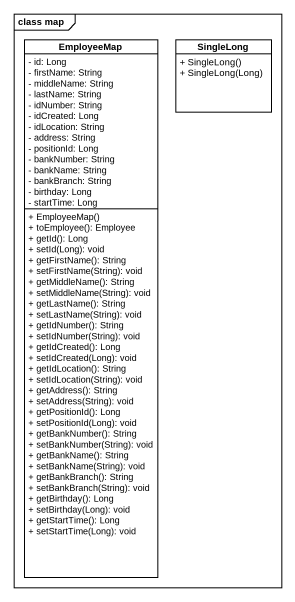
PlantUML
@startuml
mainframe class map
hide circle
hide empty members
skinparam classAttributeIconSize 0
class EmployeeMap {
  - id: Long
  - firstName: String
  - middleName: String
  - lastName: String
  - idNumber: String
  - idCreated: Long
  - idLocation: String
  - address: String
  - positionId: Long
  - bankNumber: String
  - bankName: String
  - bankBranch: String
  - birthday: Long
  - startTime: Long
  + EmployeeMap()
  + toEmployee(): Employee
  + getId(): Long
  + setId(Long): void
  + getFirstName(): String
  + setFirstName(String): void
  + getMiddleName(): String
  + setMiddleName(String): void
  + getLastName(): String
  + setLastName(String): void
  + getIdNumber(): String
  + setIdNumber(String): void
  + getIdCreated(): Long
  + setIdCreated(Long): void
  + getIdLocation(): String
  + setIdLocation(String): void
  + getAddress(): String
  + setAddress(String): void
  + getPositionId(): Long
  + setPositionId(Long): void
  + getBankNumber(): String
  + setBankNumber(String): void
  + getBankName(): String
  + setBankName(String): void
  + getBankBranch(): String
  + setBankBranch(String): void
  + getBirthday(): Long
  + setBirthday(Long): void
  + getStartTime(): Long
  + setStartTime(Long): void
}
class SingleLong {
  + SingleLong()
  + SingleLong(Long)
}
@enduml
